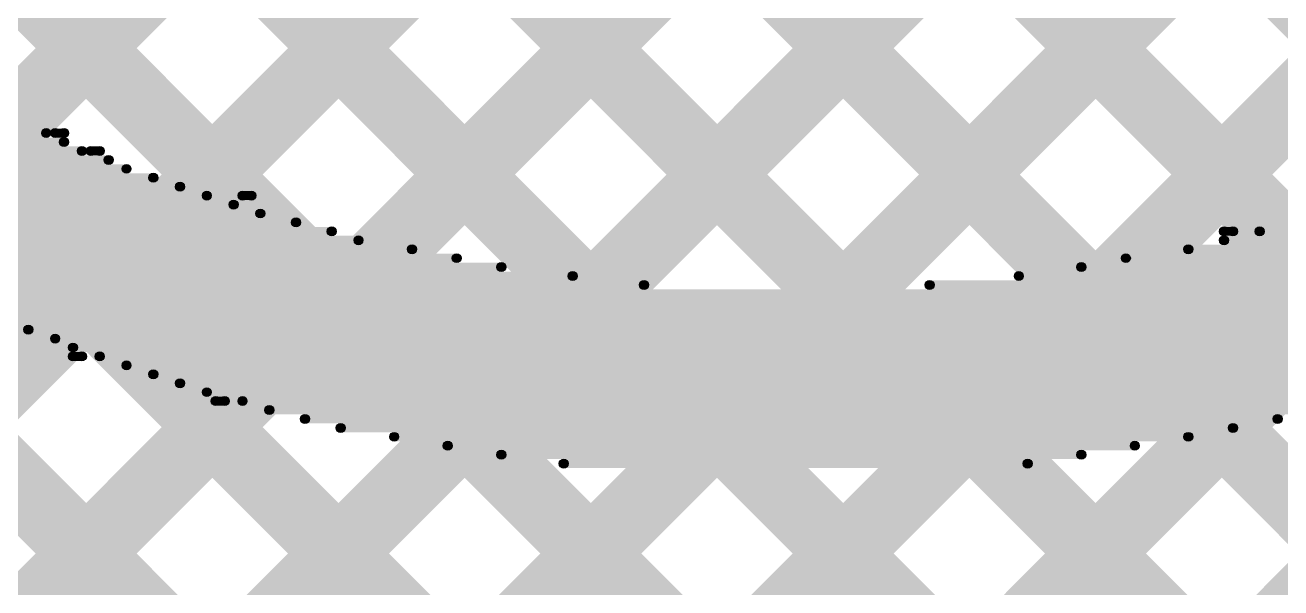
# Model space of a CAD drawing. Header units: millimetres. Extents: x 0 to 5.55, y 0 to 1.02.
# Drawn here: x 3.7366 to 3.8774, y 0.3511 to 0.4141 of the extents above; entities that cross this region are included whole.
import ezdxf

# ---------------------------------------------------------------- set-up
doc = ezdxf.new("R2010")
doc.units = ezdxf.units.MM
doc.header["$MEASUREMENT"] = 0
for name, color, linetype in [('BottomLayer', 5, 'Continuous'), ('TopLayer', 1, 'Continuous'), ('TopOverlay', 2, 'Continuous')]:
    doc.layers.add(name, color=color, linetype=linetype)

msp = doc.modelspace()

# ---------------------------------------------------------------- hatches: boundary and pattern name
at = {"layer": 'BottomLayer'}
for points in [[(3.27028, 0.99217), (3.27594, 0.99783), (3.97644, 0.29733), (3.97078, 0.29167)], [(3.29856, 0.99217), (3.30422, 0.99783), (4.00472, 0.29733), (3.99906, 0.29167)], [(3.62929, 0.29167), (3.62363, 0.29733), (4.32413, 0.99783), (4.32979, 0.99217)], [(3.65758, 0.29167), (3.65192, 0.29733), (4.35242, 0.99783), (4.35808, 0.99217)], [(3.68586, 0.29167), (3.6802, 0.29733), (4.3807, 0.99783), (4.38636, 0.99217)], [(3.71414, 0.29167), (3.70849, 0.29733), (4.40899, 0.99783), (4.41464, 0.99217)], [(3.74243, 0.29167), (3.73677, 0.29733), (4.43727, 0.99783), (4.44293, 0.99217)], [(3.77071, 0.29167), (3.76506, 0.29733), (4.46556, 0.99783), (4.47121, 0.99217)], [(3.799, 0.29167), (3.79334, 0.29733), (4.49384, 0.99783), (4.4995, 0.99217)], [(3.82728, 0.29167), (3.82162, 0.29733), (4.52212, 0.99783), (4.52778, 0.99217)], [(3.48517, 0.749), (3.49083, 0.75465), (3.94815, 0.29733), (3.9425, 0.29167)], [(3.48517, 0.72071), (3.49083, 0.72637), (3.91987, 0.29733), (3.91421, 0.29167)], [(3.4718, 0.7058), (3.47746, 0.71146), (3.89158, 0.29733), (3.88593, 0.29167)], [(3.63293, 0.51638), (3.63859, 0.52204), (3.8633, 0.29733), (3.85764, 0.29167)], [(3.6308, 0.49023), (3.63645, 0.49589), (3.83502, 0.29733), (3.82936, 0.29167)], [(3.62044, 0.4723), (3.6261, 0.47796), (3.80673, 0.29733), (3.80107, 0.29167)]]:
    msp.add_hatch(color=5, dxfattribs=at).paths.add_polyline_path(points)
at = {"layer": 'TopLayer'}
for points in [[(3.18686, 0.99074), (3.19252, 0.9964), (3.87658, 0.31233), (3.87093, 0.30667)], [(3.21514, 0.99074), (3.2208, 0.9964), (3.90487, 0.31233), (3.89921, 0.30667)], [(3.24343, 0.99074), (3.24908, 0.9964), (3.93315, 0.31233), (3.9275, 0.30667)], [(3.27171, 0.99074), (3.27737, 0.9964), (3.96144, 0.31233), (3.95578, 0.30667)], [(3.3, 0.99074), (3.30565, 0.9964), (3.98972, 0.31233), (3.98406, 0.30667)], [(3.64429, 0.30667), (3.63863, 0.31233), (4.3227, 0.9964), (4.32836, 0.99074)], [(3.67258, 0.30667), (3.66692, 0.31233), (4.35099, 0.9964), (4.35664, 0.99074)], [(3.70086, 0.30667), (3.6952, 0.31233), (4.37927, 0.9964), (4.38493, 0.99074)], [(3.72914, 0.30667), (3.72349, 0.31233), (4.40756, 0.9964), (4.41321, 0.99074)], [(3.75743, 0.30667), (3.75177, 0.31233), (4.43584, 0.9964), (4.4415, 0.99074)], [(3.78571, 0.30667), (3.78006, 0.31233), (4.46412, 0.9964), (4.46978, 0.99074)], [(3.814, 0.30667), (3.80834, 0.31233), (4.49241, 0.9964), (4.49806, 0.99074)], [(3.84228, 0.30667), (3.83662, 0.31233), (4.52069, 0.9964), (4.52635, 0.99074)], [(3.63293, 0.51638), (3.63859, 0.52204), (3.8483, 0.31233), (3.84264, 0.30667)], [(3.6308, 0.49023), (3.63645, 0.49589), (3.82002, 0.31233), (3.81436, 0.30667)], [(3.62044, 0.4723), (3.6261, 0.47796), (3.79173, 0.31233), (3.78607, 0.30667)]]:
    msp.add_hatch(color=1, dxfattribs=at).paths.add_polyline_path(points)
at = {"layer": 'TopOverlay'}
for points in [[(3.695, 0.4015), (3.695, 0.4025), (3.739, 0.4025), (3.739, 0.4015)], [(3.697, 0.4005), (3.697, 0.4015), (3.741, 0.4015), (3.741, 0.4005)], [(3.74, 0.4015), (3.74, 0.4025), (3.741, 0.4025), (3.741, 0.4015)], [(3.698, 0.3995), (3.698, 0.4005), (3.743, 0.4005), (3.743, 0.3995)], [(3.744, 0.3995), (3.744, 0.4005), (3.745, 0.4005), (3.745, 0.3995)], [(3.7, 0.3985), (3.7, 0.3995), (3.746, 0.3995), (3.746, 0.3985)], [(3.701, 0.3975), (3.701, 0.3985), (3.748, 0.3985), (3.748, 0.3975)], [(3.701, 0.3965), (3.701, 0.3975), (3.751, 0.3975), (3.751, 0.3965)], [(3.705, 0.3955), (3.705, 0.3965), (3.754, 0.3965), (3.754, 0.3955)], [(3.706, 0.3945), (3.706, 0.3955), (3.757, 0.3955), (3.757, 0.3945)], [(3.761, 0.3945), (3.761, 0.3955), (3.762, 0.3955), (3.762, 0.3945)], [(3.708, 0.3935), (3.708, 0.3945), (3.76, 0.3945), (3.76, 0.3935)], [(3.71, 0.3925), (3.71, 0.3935), (3.763, 0.3935), (3.763, 0.3925)], [(3.712, 0.3915), (3.712, 0.3925), (3.767, 0.3925), (3.767, 0.3915)], [(3.714, 0.3905), (3.714, 0.3915), (3.771, 0.3915), (3.771, 0.3905)], [(3.871, 0.3905), (3.871, 0.3915), (3.872, 0.3915), (3.872, 0.3905)], [(3.875, 0.3905), (3.875, 0.3915), (3.931, 0.3915), (3.931, 0.3905)], [(3.715, 0.3895), (3.715, 0.3905), (3.774, 0.3905), (3.774, 0.3895)], [(3.871, 0.3895), (3.871, 0.3905), (3.929, 0.3905), (3.929, 0.3895)], [(3.717, 0.3885), (3.717, 0.3895), (3.78, 0.3895), (3.78, 0.3885)], [(3.719, 0.3875), (3.719, 0.3885), (3.785, 0.3885), (3.785, 0.3875)], [(3.86, 0.3875), (3.86, 0.3885), (3.925, 0.3885), (3.925, 0.3875)], [(3.867, 0.3885), (3.867, 0.3895), (3.928, 0.3895), (3.928, 0.3885)], [(3.721, 0.3865), (3.721, 0.3875), (3.79, 0.3875), (3.79, 0.3865)], [(3.855, 0.3865), (3.855, 0.3875), (3.923, 0.3875), (3.923, 0.3865)], [(3.723, 0.3855), (3.723, 0.3865), (3.798, 0.3865), (3.798, 0.3855)], [(3.848, 0.3855), (3.848, 0.3865), (3.922, 0.3865), (3.922, 0.3855)], [(3.725, 0.3845), (3.725, 0.3855), (3.806, 0.3855), (3.806, 0.3845)], [(3.728, 0.3835), (3.728, 0.3845), (3.917, 0.3845), (3.917, 0.3835)], [(3.838, 0.3845), (3.838, 0.3855), (3.919, 0.3855), (3.919, 0.3845)], [(3.73, 0.3825), (3.73, 0.3835), (3.916, 0.3835), (3.916, 0.3825)], [(3.732, 0.3815), (3.732, 0.3825), (3.913, 0.3825), (3.913, 0.3815)], [(3.734, 0.3805), (3.734, 0.3815), (3.91, 0.3815), (3.91, 0.3805)], [(3.737, 0.3795), (3.737, 0.3805), (3.908, 0.3805), (3.908, 0.3795)], [(3.74, 0.3785), (3.74, 0.3795), (3.906, 0.3795), (3.906, 0.3785)], [(3.742, 0.3775), (3.742, 0.3785), (3.903, 0.3785), (3.903, 0.3775)], [(3.742, 0.3765), (3.742, 0.3775), (3.743, 0.3775), (3.743, 0.3765)], [(3.745, 0.3765), (3.745, 0.3775), (3.901, 0.3775), (3.901, 0.3765)], [(3.748, 0.3755), (3.748, 0.3765), (3.897, 0.3765), (3.897, 0.3755)], [(3.751, 0.3745), (3.751, 0.3755), (3.894, 0.3755), (3.894, 0.3745)], [(3.754, 0.3735), (3.754, 0.3745), (3.891, 0.3745), (3.891, 0.3735)], [(3.757, 0.3725), (3.757, 0.3735), (3.888, 0.3735), (3.888, 0.3725)], [(3.758, 0.3715), (3.758, 0.3725), (3.759, 0.3725), (3.759, 0.3715)], [(3.761, 0.3715), (3.761, 0.3725), (3.884, 0.3725), (3.884, 0.3715)], [(3.764, 0.3705), (3.764, 0.3715), (3.881, 0.3715), (3.881, 0.3705)], [(3.768, 0.3695), (3.768, 0.3705), (3.877, 0.3705), (3.877, 0.3695)], [(3.772, 0.3685), (3.772, 0.3695), (3.872, 0.3695), (3.872, 0.3685)], [(3.778, 0.3675), (3.778, 0.3685), (3.867, 0.3685), (3.867, 0.3675)], [(3.784, 0.3665), (3.784, 0.3675), (3.861, 0.3675), (3.861, 0.3665)], [(3.79, 0.3655), (3.79, 0.3665), (3.855, 0.3665), (3.855, 0.3655)], [(3.797, 0.3645), (3.797, 0.3655), (3.849, 0.3655), (3.849, 0.3645)]]:
    msp.add_hatch(color=2, dxfattribs=at).paths.add_polyline_path(points)
h = msp.add_hatch(color=2, dxfattribs=at)
edge = h.paths.add_edge_path()
edge.add_arc((3.739, 0.402), 0.0005, 0, 360)
h = msp.add_hatch(color=2, dxfattribs=at)
edge = h.paths.add_edge_path()
edge.add_arc((3.74, 0.402), 0.0005, 0, 360)
h = msp.add_hatch(color=2, dxfattribs=at)
edge = h.paths.add_edge_path()
edge.add_arc((3.741, 0.402), 0.0005, 0, 360)
h = msp.add_hatch(color=2, dxfattribs=at)
edge = h.paths.add_edge_path()
edge.add_arc((3.741, 0.401), 0.0005, 0, 360)
h = msp.add_hatch(color=2, dxfattribs=at)
edge = h.paths.add_edge_path()
edge.add_arc((3.743, 0.4), 0.0005, 0, 360)
h = msp.add_hatch(color=2, dxfattribs=at)
edge = h.paths.add_edge_path()
edge.add_arc((3.744, 0.4), 0.0005, 0, 360)
h = msp.add_hatch(color=2, dxfattribs=at)
edge = h.paths.add_edge_path()
edge.add_arc((3.745, 0.4), 0.0005, 0, 360)
h = msp.add_hatch(color=2, dxfattribs=at)
edge = h.paths.add_edge_path()
edge.add_arc((3.746, 0.399), 0.0005, 0, 360)
h = msp.add_hatch(color=2, dxfattribs=at)
edge = h.paths.add_edge_path()
edge.add_arc((3.748, 0.398), 0.0005, 0, 360)
h = msp.add_hatch(color=2, dxfattribs=at)
edge = h.paths.add_edge_path()
edge.add_arc((3.751, 0.397), 0.0005, 0, 360)
h = msp.add_hatch(color=2, dxfattribs=at)
edge = h.paths.add_edge_path()
edge.add_arc((3.754, 0.396), 0.0005, 0, 360)
h = msp.add_hatch(color=2, dxfattribs=at)
edge = h.paths.add_edge_path()
edge.add_arc((3.757, 0.395), 0.0005, 0, 360)
h = msp.add_hatch(color=2, dxfattribs=at)
edge = h.paths.add_edge_path()
edge.add_arc((3.761, 0.395), 0.0005, 0, 360)
h = msp.add_hatch(color=2, dxfattribs=at)
edge = h.paths.add_edge_path()
edge.add_arc((3.762, 0.395), 0.0005, 0, 360)
h = msp.add_hatch(color=2, dxfattribs=at)
edge = h.paths.add_edge_path()
edge.add_arc((3.76, 0.394), 0.0005, 0, 360)
h = msp.add_hatch(color=2, dxfattribs=at)
edge = h.paths.add_edge_path()
edge.add_arc((3.763, 0.393), 0.0005, 0, 360)
h = msp.add_hatch(color=2, dxfattribs=at)
edge = h.paths.add_edge_path()
edge.add_arc((3.767, 0.392), 0.0005, 0, 360)
h = msp.add_hatch(color=2, dxfattribs=at)
edge = h.paths.add_edge_path()
edge.add_arc((3.771, 0.391), 0.0005, 0, 360)
h = msp.add_hatch(color=2, dxfattribs=at)
edge = h.paths.add_edge_path()
edge.add_arc((3.871, 0.391), 0.0005, 0, 360)
h = msp.add_hatch(color=2, dxfattribs=at)
edge = h.paths.add_edge_path()
edge.add_arc((3.872, 0.391), 0.0005, 0, 360)
h = msp.add_hatch(color=2, dxfattribs=at)
edge = h.paths.add_edge_path()
edge.add_arc((3.875, 0.391), 0.0005, 0, 360)
h = msp.add_hatch(color=2, dxfattribs=at)
edge = h.paths.add_edge_path()
edge.add_arc((3.774, 0.39), 0.0005, 0, 360)
h = msp.add_hatch(color=2, dxfattribs=at)
edge = h.paths.add_edge_path()
edge.add_arc((3.871, 0.39), 0.0005, 0, 360)
h = msp.add_hatch(color=2, dxfattribs=at)
edge = h.paths.add_edge_path()
edge.add_arc((3.78, 0.389), 0.0005, 0, 360)
h = msp.add_hatch(color=2, dxfattribs=at)
edge = h.paths.add_edge_path()
edge.add_arc((3.785, 0.388), 0.0005, 0, 360)
h = msp.add_hatch(color=2, dxfattribs=at)
edge = h.paths.add_edge_path()
edge.add_arc((3.86, 0.388), 0.0005, 0, 360)
h = msp.add_hatch(color=2, dxfattribs=at)
edge = h.paths.add_edge_path()
edge.add_arc((3.867, 0.389), 0.0005, 0, 360)
h = msp.add_hatch(color=2, dxfattribs=at)
edge = h.paths.add_edge_path()
edge.add_arc((3.79, 0.387), 0.0005, 0, 360)
h = msp.add_hatch(color=2, dxfattribs=at)
edge = h.paths.add_edge_path()
edge.add_arc((3.855, 0.387), 0.0005, 0, 360)
h = msp.add_hatch(color=2, dxfattribs=at)
edge = h.paths.add_edge_path()
edge.add_arc((3.798, 0.386), 0.0005, 0, 360)
h = msp.add_hatch(color=2, dxfattribs=at)
edge = h.paths.add_edge_path()
edge.add_arc((3.848, 0.386), 0.0005, 0, 360)
h = msp.add_hatch(color=2, dxfattribs=at)
edge = h.paths.add_edge_path()
edge.add_arc((3.806, 0.385), 0.0005, 0, 360)
h = msp.add_hatch(color=2, dxfattribs=at)
edge = h.paths.add_edge_path()
edge.add_arc((3.838, 0.385), 0.0005, 0, 360)
h = msp.add_hatch(color=2, dxfattribs=at)
edge = h.paths.add_edge_path()
edge.add_arc((3.737, 0.38), 0.0005, 0, 360)
h = msp.add_hatch(color=2, dxfattribs=at)
edge = h.paths.add_edge_path()
edge.add_arc((3.74, 0.379), 0.0005, 0, 360)
h = msp.add_hatch(color=2, dxfattribs=at)
edge = h.paths.add_edge_path()
edge.add_arc((3.742, 0.378), 0.0005, 0, 360)
h = msp.add_hatch(color=2, dxfattribs=at)
edge = h.paths.add_edge_path()
edge.add_arc((3.742, 0.377), 0.0005, 0, 360)
h = msp.add_hatch(color=2, dxfattribs=at)
edge = h.paths.add_edge_path()
edge.add_arc((3.743, 0.377), 0.0005, 0, 360)
h = msp.add_hatch(color=2, dxfattribs=at)
edge = h.paths.add_edge_path()
edge.add_arc((3.745, 0.377), 0.0005, 0, 360)
h = msp.add_hatch(color=2, dxfattribs=at)
edge = h.paths.add_edge_path()
edge.add_arc((3.748, 0.376), 0.0005, 0, 360)
h = msp.add_hatch(color=2, dxfattribs=at)
edge = h.paths.add_edge_path()
edge.add_arc((3.751, 0.375), 0.0005, 0, 360)
h = msp.add_hatch(color=2, dxfattribs=at)
edge = h.paths.add_edge_path()
edge.add_arc((3.754, 0.374), 0.0005, 0, 360)
h = msp.add_hatch(color=2, dxfattribs=at)
edge = h.paths.add_edge_path()
edge.add_arc((3.757, 0.373), 0.0005, 0, 360)
h = msp.add_hatch(color=2, dxfattribs=at)
edge = h.paths.add_edge_path()
edge.add_arc((3.758, 0.372), 0.0005, 0, 360)
h = msp.add_hatch(color=2, dxfattribs=at)
edge = h.paths.add_edge_path()
edge.add_arc((3.759, 0.372), 0.0005, 0, 360)
h = msp.add_hatch(color=2, dxfattribs=at)
edge = h.paths.add_edge_path()
edge.add_arc((3.761, 0.372), 0.0005, 0, 360)
h = msp.add_hatch(color=2, dxfattribs=at)
edge = h.paths.add_edge_path()
edge.add_arc((3.764, 0.371), 0.0005, 0, 360)
h = msp.add_hatch(color=2, dxfattribs=at)
edge = h.paths.add_edge_path()
edge.add_arc((3.768, 0.37), 0.0005, 0, 360)
h = msp.add_hatch(color=2, dxfattribs=at)
edge = h.paths.add_edge_path()
edge.add_arc((3.877, 0.37), 0.0005, 0, 360)
h = msp.add_hatch(color=2, dxfattribs=at)
edge = h.paths.add_edge_path()
edge.add_arc((3.772, 0.369), 0.0005, 0, 360)
h = msp.add_hatch(color=2, dxfattribs=at)
edge = h.paths.add_edge_path()
edge.add_arc((3.872, 0.369), 0.0005, 0, 360)
h = msp.add_hatch(color=2, dxfattribs=at)
edge = h.paths.add_edge_path()
edge.add_arc((3.778, 0.368), 0.0005, 0, 360)
h = msp.add_hatch(color=2, dxfattribs=at)
edge = h.paths.add_edge_path()
edge.add_arc((3.784, 0.367), 0.0005, 0, 360)
h = msp.add_hatch(color=2, dxfattribs=at)
edge = h.paths.add_edge_path()
edge.add_arc((3.861, 0.367), 0.0005, 0, 360)
h = msp.add_hatch(color=2, dxfattribs=at)
edge = h.paths.add_edge_path()
edge.add_arc((3.867, 0.368), 0.0005, 0, 360)
h = msp.add_hatch(color=2, dxfattribs=at)
edge = h.paths.add_edge_path()
edge.add_arc((3.79, 0.366), 0.0005, 0, 360)
h = msp.add_hatch(color=2, dxfattribs=at)
edge = h.paths.add_edge_path()
edge.add_arc((3.855, 0.366), 0.0005, 0, 360)
h = msp.add_hatch(color=2, dxfattribs=at)
edge = h.paths.add_edge_path()
edge.add_arc((3.797, 0.365), 0.0005, 0, 360)
h = msp.add_hatch(color=2, dxfattribs=at)
edge = h.paths.add_edge_path()
edge.add_arc((3.849, 0.365), 0.0005, 0, 360)

# ---------------------------------------------------------------- linework, layer by layer
for centre in [(3.739, 0.402), (3.74, 0.402), (3.741, 0.402), (3.741, 0.401), (3.743, 0.4), (3.744, 0.4), (3.745, 0.4), (3.746, 0.399), (3.748, 0.398), (3.751, 0.397), (3.754, 0.396), (3.757, 0.395), (3.761, 0.395), (3.762, 0.395), (3.76, 0.394), (3.763, 0.393), (3.767, 0.392), (3.771, 0.391), (3.871, 0.391), (3.872, 0.391), (3.875, 0.391), (3.774, 0.39), (3.871, 0.39), (3.78, 0.389), (3.785, 0.388), (3.86, 0.388), (3.867, 0.389), (3.79, 0.387), (3.855, 0.387), (3.798, 0.386), (3.848, 0.386), (3.806, 0.385), (3.838, 0.385), (3.737, 0.38), (3.74, 0.379), (3.742, 0.378), (3.742, 0.377), (3.743, 0.377), (3.745, 0.377), (3.748, 0.376), (3.751, 0.375), (3.754, 0.374), (3.757, 0.373), (3.758, 0.372), (3.759, 0.372), (3.761, 0.372), (3.764, 0.371), (3.768, 0.37), (3.877, 0.37), (3.772, 0.369), (3.872, 0.369), (3.778, 0.368), (3.784, 0.367), (3.861, 0.367), (3.867, 0.368), (3.79, 0.366), (3.855, 0.366), (3.797, 0.365), (3.849, 0.365)]:
    msp.add_circle(centre, 0.0005, dxfattribs=at)

doc.saveas('drawing.dxf')
